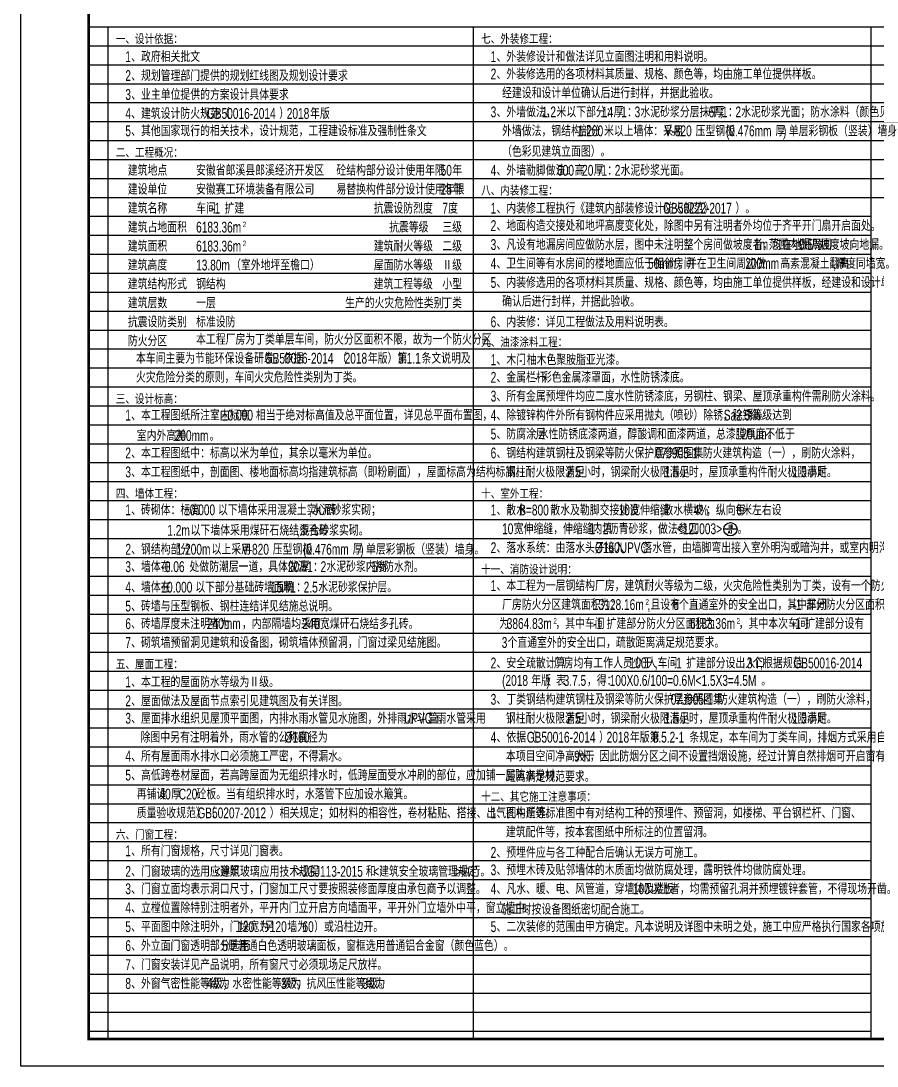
# Model space of a CAD drawing. Extents: x 1900113 to 2270874, y 17288394 to 17931430.
# Drawn here: x 2211474 to 2243115, y 17845608 to 17884221 of the extents above; entities that cross this region are included whole.
import ezdxf
from ezdxf.enums import TextEntityAlignment as Align

# ---------------------------------------------------------------- set-up
doc = ezdxf.new("R2010")
doc.units = 0
doc.header["$LTSCALE"] = 1000
doc.header["$MEASUREMENT"] = 0
for name, color, linetype in [('PUB_DIM', 161, 'Continuous'), ('PUB_TEXT', 7, 'Continuous'), ('PUB_TITLE', 4, 'Continuous'), ('TK', 4, 'Continuous'), ('表格', 8, 'Continuous')]:
    doc.layers.add(name, color=color, linetype=linetype)
doc.styles.add('-宋体', font='', dxfattribs={"width": 0.8})
doc.styles.add('_TCH_LABEL', font='COMPLEX', dxfattribs={"bigfont": 'GBCBIG'})
doc.styles.add('HT', font='simhei.ttf', dxfattribs={"width": 0.7})
doc.styles.add('ROMANS', font='romans', dxfattribs={"width": 0.65, "height": 231.275})
doc.styles.add('TSSD_REIN', font='tssdeng.shx', dxfattribs={"width": 0.7, "bigfont": 'tssdchn.shx'})
doc.styles.add('图签宋体', font='', dxfattribs={"height": 300})
doc.styles.add('图签黑体', font='simhei.ttf', dxfattribs={"height": 550})
doc.styles.add('设计说明', font='!TSSDENG', dxfattribs={"width": 0.7, "bigfont": '!HZTXT'})
doc.styles.add('黑体', font='simhei.ttf', dxfattribs={"width": 0.8})
doc.styles.get('-宋体').set_extended_font_data('SimSun')
doc.styles.get('图签宋体').set_extended_font_data('NSimSun')

# ---------------------------------------------------------------- blocks, each defined once
blk = doc.blocks.new('A$C053D6479')
at = {"layer": 'PUB_TITLE'}
h = blk.add_hatch(color=256, dxfattribs=at)
h.dxf.hatch_style = 1
edge = h.paths.add_edge_path()
edge.add_spline(control_points=[(1026, 827), (1105, 920), (1188, 1008), (1266, 1102)], knot_values=[13, 13, 13, 13, 14, 14, 14, 14], degree=3, periodic=0)
edge.add_spline(control_points=[(1266, 1102), (1258, 1111), (1249, 1119), (1239, 1116)], knot_values=[12, 12, 12, 12, 13, 13, 13, 13], degree=3, periodic=0)
edge.add_spline(control_points=[(1239, 1116), (1210, 1107), (1179, 1092), (1144, 1077)], knot_values=[11, 11, 11, 11, 12, 12, 12, 12], degree=3, periodic=0)
edge.add_spline(control_points=[(1144, 1077), (1109, 1063), (1069, 1053), (1047, 1038)], knot_values=[10, 10, 10, 10, 11, 11, 11, 11], degree=3, periodic=0)
edge.add_spline(control_points=[(1047, 1038), (1028, 1026), (1007, 992), (991, 972)], knot_values=[9, 9, 9, 9, 10, 10, 10, 10], degree=3, periodic=0)
edge.add_spline(control_points=[(991, 972), (942, 913), (899, 868), (849, 810)], knot_values=[8, 8, 8, 8, 9, 9, 9, 9], degree=3, periodic=0)
edge.add_spline(control_points=[(849, 810), (842, 801), (822, 776), (822, 775)], knot_values=[7, 7, 7, 7, 8, 8, 8, 8], degree=3, periodic=0)
edge.add_spline(control_points=[(822, 775), (823, 771), (848, 752), (859, 744)], knot_values=[6, 6, 6, 6, 7, 7, 7, 7], degree=3, periodic=0)
edge.add_spline(control_points=[(859, 744), (949, 670), (1035, 592), (1122, 521)], knot_values=[5, 5, 5, 5, 6, 6, 6, 6], degree=3, periodic=0)
edge.add_spline(control_points=[(1122, 521), (1153, 527), (1185, 530), (1217, 533)], knot_values=[4, 4, 4, 4, 5, 5, 5, 5], degree=3, periodic=0)
edge.add_spline(control_points=[(1217, 533), (1246, 535), (1293, 532), (1316, 542)], knot_values=[3, 3, 3, 3, 4, 4, 4, 4], degree=3, periodic=0)
edge.add_spline(control_points=[(1316, 542), (1327, 547), (1338, 565), (1349, 579)], knot_values=[2, 2, 2, 2, 3, 3, 3, 3], degree=3, periodic=0)
edge.add_spline(control_points=[(1349, 579), (1423, 670), (1507, 759), (1572, 848)], knot_values=[1, 1, 1, 1, 2, 2, 2, 2], degree=3, periodic=0)
edge.add_spline(control_points=[(1572, 848), (1564, 852), (1561, 861), (1551, 862)], knot_values=[0, 0, 0, 0, 1, 1, 1, 1], degree=3, periodic=0)
edge.add_spline(control_points=[(1551, 862), (1469, 769), (1393, 671), (1310, 579)], knot_values=[15, 15, 15, 15, 16, 16, 16, 16], degree=3, periodic=0)
edge.add_spline(control_points=[(1310, 579), (1216, 662), (1118, 742), (1026, 827)], knot_values=[14, 14, 14, 14, 15, 15, 15, 15], degree=3, periodic=0)
at = {"layer": 'TK'}
for points, knots in [([(1031, 1298), (1066, 1286), (1054, 1262), (1045, 1224), (1036, 1188), (1031, 1158), (1024, 1121), (1020, 1104), (1017, 1085), (1012, 1071), (1004, 1052), (976, 1026), (956, 1003), (906, 946), (866, 899), (814, 839), (806, 829), (789, 806), (787, 806), (777, 804), (728, 856), (719, 864), (651, 922), (580, 978), (514, 1036), (509, 1106), (488, 1176), (479, 1247), (570, 1343), (663, 1436), (758, 1526), (764, 1523), (768, 1518), (774, 1515), (693, 1422), (599, 1343), (520, 1249), (607, 1171), (698, 1096), (789, 1021), (874, 1109), (950, 1206), (1031, 1298)], [0, 0, 0, 0, 1, 1, 1, 2, 2, 2, 3, 3, 3, 4, 4, 4, 5, 5, 5, 6, 6, 6, 7, 7, 7, 8, 8, 8, 9, 9, 9, 10, 10, 10, 11, 11, 11, 12, 12, 12, 13, 13, 13, 14, 14, 14, 14]), ([(555, 949), (624, 891), (699, 833), (760, 773), (689, 691), (614, 604), (539, 517), (529, 505), (516, 487), (506, 482), (492, 475), (469, 472), (452, 467), (416, 456), (383, 448), (342, 438), (323, 433), (297, 422), (293, 440), (291, 452), (313, 470), (322, 480), (400, 566), (477, 652), (553, 736), (460, 815), (366, 894), (270, 970), (183, 883), (101, 791), (16, 703), (-18, 714), (9, 735), (28, 755), (103, 838), (192, 930), (266, 1005), (319, 1009), (387, 1005), (442, 1007), (456, 1008), (472, 1011), (485, 1007), (507, 1000), (534, 967), (555, 949)], [0, 0, 0, 0, 1, 1, 1, 2, 2, 2, 3, 3, 3, 4, 4, 4, 5, 5, 5, 6, 6, 6, 7, 7, 7, 8, 8, 8, 9, 9, 9, 10, 10, 10, 11, 11, 11, 12, 12, 12, 13, 13, 13, 14, 14, 14, 15, 15, 15, 15]), ([(1551, 862), (1561, 861), (1564, 852), (1572, 848), (1507, 759), (1423, 670), (1349, 579), (1338, 565), (1327, 547), (1316, 542), (1293, 532), (1246, 535), (1217, 533), (1185, 530), (1153, 527), (1122, 521), (1035, 592), (949, 670), (859, 744), (848, 752), (823, 771), (822, 775), (822, 776), (842, 801), (849, 810), (899, 868), (942, 913), (991, 972), (1007, 992), (1028, 1026), (1047, 1038), (1069, 1053), (1109, 1063), (1144, 1077), (1179, 1092), (1210, 1107), (1239, 1116), (1249, 1119), (1258, 1111), (1266, 1102), (1188, 1008), (1105, 920), (1026, 827), (1118, 742), (1216, 662), (1310, 579), (1393, 671), (1469, 769), (1551, 862)], [0, 0, 0, 0, 1, 1, 1, 2, 2, 2, 3, 3, 3, 4, 4, 4, 5, 5, 5, 6, 6, 6, 7, 7, 7, 8, 8, 8, 9, 9, 9, 10, 10, 10, 11, 11, 11, 12, 12, 12, 13, 13, 13, 14, 14, 14, 15, 15, 15, 16, 16, 16, 16]), ([(1097, 490), (1100, 425), (1106, 361), (1107, 294), (1018, 207), (925, 121), (830, 33), (818, 21), (800, 0), (787, 0), (768, -1), (725, 49), (712, 60), (662, 103), (616, 143), (568, 186), (545, 207), (518, 224), (499, 250), (501, 259), (511, 261), (516, 267), (609, 192), (696, 111), (785, 33), (883, 118), (977, 208), (1070, 298), (992, 373), (892, 456), (803, 534), (791, 544), (768, 561), (766, 569), (761, 588), (776, 634), (780, 655), (785, 690), (788, 721), (795, 746), (897, 661), (998, 576), (1097, 490)], [0, 0, 0, 0, 1, 1, 1, 2, 2, 2, 3, 3, 3, 4, 4, 4, 5, 5, 5, 6, 6, 6, 7, 7, 7, 8, 8, 8, 9, 9, 9, 10, 10, 10, 11, 11, 11, 12, 12, 12, 13, 13, 13, 14, 14, 14, 14])]:
    blk.add_open_spline(points, degree=3, knots=knots, dxfattribs=at)
blk = doc.blocks.new('GeYuanFrame_67271055', base_point=(18.76, 4.34))
at = {"layer": 'PUB_TITLE'}
for points in [[(554.76, 235.14), (554.76, 292.54)], [(578.76, 235.14), (578.76, 292.54)], [(554.76, 202.14), (554.76, 229.64)], [(578.76, 202.14), (578.76, 229.64)], [(554.76, 14.34), (554.76, 111.14)]]:
    blk.add_lwpolyline(points, dxfattribs=at)
at = {"layer": 'TK'}
for p, q in [((43.76, 414.34), (602.76, 414.34)), ((532.76, 316.74), (602.76, 316.74)), ((532.76, 284.34), (602.76, 284.34)), ((532.76, 276.14), (602.76, 276.14)), ((532.76, 267.94), (602.76, 267.94)), ((532.76, 259.74), (602.76, 259.74)), ((532.76, 251.54), (602.76, 251.54)), ((532.76, 243.34), (602.76, 243.34)), ((532.76, 235.14), (602.76, 235.14)), ((532.76, 235.14), (602.76, 235.14)), ((532.76, 102.34), (602.76, 102.34)), ((532.76, 93.54), (602.76, 93.54)), ((532.76, 84.74), (554.76, 84.74)), ((532.76, 84.74), (602.76, 84.74)), ((532.76, 67.18), (602.76, 67.18)), ((532.76, 67.14), (602.76, 67.14)), ((532.76, 60.58), (602.76, 60.58)), ((532.76, 53.98), (602.76, 53.98)), ((532.76, 47.38), (602.76, 47.38)), ((532.76, 40.78), (602.76, 40.78)), ((532.76, 34.18), (602.76, 34.18)), ((532.76, 27.58), (602.76, 27.58)), ((532.76, 20.98), (602.76, 20.98)), ((532.76, 14.34), (602.76, 14.34))]:
    blk.add_line(p, q, dxfattribs=at)
for points in [[(18.76, 424.34), (612.76, 424.34), (612.76, 4.34), (18.76, 4.34), (18.76, 424.34)], [(532.76, 292.54), (602.76, 292.54)], [(532.76, 235.14), (602.76, 235.14)], [(532.76, 229.64), (602.76, 229.64)], [(532.76, 224.14), (602.76, 224.14)], [(532.76, 218.64), (602.76, 218.64)], [(532.76, 213.14), (602.76, 213.14)], [(532.76, 207.64), (602.76, 207.64)], [(532.76, 202.14), (602.76, 202.14)], [(532.76, 196.64), (602.76, 196.64)], [(532.76, 151.14), (602.76, 151.14)]]:
    blk.add_lwpolyline(points, dxfattribs=at)
at = {"layer": 'TK', "const_width": 1}
blk.add_lwpolyline([(602.76, 414.34), (43.76, 414.34), (43.76, 14.34), (602.76, 14.34)], close=True, dxfattribs=at)
at = {"layer": 'TK'}
for points, const_width in [([(532.76, 414.34), (532.76, 14.34)], 0.4), ([(532.76, 356.95), (602.76, 356.95)], 0.35), ([(532.76, 292.54), (602.76, 292.54)], 0.35), ([(532.76, 292.54), (602.76, 292.54)], 0.35), ([(532.76, 235.14), (602.76, 235.14)], 0.35), ([(532.76, 202.14), (602.76, 202.14)], 0.35), ([(532.76, 156.64), (602.76, 156.64)], 0.35), ([(532.76, 111.14), (602.76, 111.14)], 0.35), ([(532.76, 67.18), (602.76, 67.18)], 0.35)]:
    blk.add_lwpolyline(points, dxfattribs=dict(at, const_width=const_width))
at = {"layer": 'PUB_TITLE', "xscale": 0.01000000000021828, "yscale": 0.01000000000021828, "zscale": 0.01}
blk.add_blockref('A$C053D6479', (559.86, 336.08), dxfattribs=at)
at = {"layer": 'TK', "style": '图签宋体'}
for s, height, p in [('总平面', 2.4, (534.9, 409.1)), ('类   别', 2.4, (537.65, 287.9)), ('姓   名', 2.4, (560.87, 287.9)), ('签   名', 2.4, (584.35, 287.9)), ('审   定', 2.4, (537.65, 279.7)), ('审   核', 2.4, (537.65, 271.5)), ('项目负责人', 2.4, (535.8, 263.3)), ('专业负责人', 2.4, (535.56, 255.1)), ('校   对', 2.4, (538.06, 246.9)), ('设   计', 2.4, (538.03, 238.7)), ('专业会签', 2.4, (536.79, 231.05)), ('建  筑', 1.44, (536.28, 226.92)), ('结  构', 1.44, (536.28, 221.42)), ('给排水', 1.44, (536.28, 215.92)), ('电  气', 1.44, (536.28, 210.42)), ('暖  通', 1.44, (536.28, 204.92)), ('单 位 出 图 专 用 章 盖 章', 2.4, (544.39, 198.16)), ('本图未盖章无效', 2.4, (556.1, 158.51)), ('个 人 执 业 专 用 章 盖 章', 2.4, (545.19, 152.58)), ('本图未盖章无效', 2.4, (556.1, 113.01)), ('建设单位', 2.4, (537.06, 106.14)), ('工程名称', 2.4, (537.14, 97.93)), ('子项名称', 2.4, (537.52, 88.95)), ('图    名', 2.4, (537.3, 75.3)), ('工程编号', 2.4, (537.44, 63.58)), ('子项编号', 2.4, (537.44, 57)), ('专    业', 2.4, (537.68, 50.69)), ('图    号', 2.4, (537.69, 43.58)), ('设计阶段', 2.4, (537.12, 37.12)), ('比    例', 2.4, (537.26, 30.44)), ('修改版次', 2.4, (536.91, 24.22)), ('完成时间', 2.4, (536.79, 17.83))]:
    blk.add_text(s, height=height, dxfattribs=at).set_placement(p)
at = {"layer": 'TK'}
for s, height, style, width, p in [('SITE PLAN', 1.697, 'ROMANS', 0.76, (535.02, 406.31)), ('建筑行业（建筑工程）甲级           证书编号:A133002877', 2.2, '-宋体', 0.8, (533.67, 311.64)), ('风景园林工程设计专项甲级           证书编号:A133002877', 2.2, '-宋体', 0.8, (533.67, 307.62)), ('城乡规划编制资质乙级        证书编号:[浙]城规编(142069)', 2.2, '-宋体', 0.8, (533.67, 303.63)), ('市政行业（给水工程、排水工程）乙级 证书编号:A233029948', 2.2, '-宋体', 0.8, (533.67, 299.55)), ('市政行业（道路工程、桥梁工程）乙级 证书编号:A233029948', 2.2, '-宋体', 0.8, (533.67, 295.5)), ('CATEGORY', 1.8, 'TSSD_REIN', 0.7, (539.99, 284.98)), ('NAME', 1.8, 'TSSD_REIN', 0.7, (565.18, 284.98)), ('SIGNATURE', 1.8, 'TSSD_REIN', 0.7, (587.34, 284.98)), ('AUTHORIZED FOR ISSUE BY', 1.8, 'TSSD_REIN', 0.7, (533.79, 276.98)), ('REVIEWED BY', 1.8, 'TSSD_REIN', 0.7, (539.03, 268.72)), ('PROJECT DIRECTOR', 1.8, 'TSSD_REIN', 0.7, (537.22, 260.55)), ('DISCIPLINE RESPONSIBLE BY', 1.8, 'TSSD_REIN', 0.7, (533.25, 252.28)), ('CHECKED BY', 1.8, 'TSSD_REIN', 0.7, (539.42, 244.25)), ('DESIGNED BY', 1.8, 'TSSD_REIN', 0.7, (539.43, 236.08)), ('CONFIRMED BY', 1.8, 'TSSD_REIN', 0.7, (554.61, 231.23)), ('ARCHITECTURE', 1.08, 'TSSD_REIN', 0.7, (536.32, 225.15)), ('STRUCTURE', 1.08, 'TSSD_REIN', 0.7, (536.32, 219.65)), ('ARCHITECTURE', 1.08, 'TSSD_REIN', 0.7, (536.32, 214.15)), ('ARCHITECTURE', 1.08, 'TSSD_REIN', 0.7, (536.32, 208.65)), ('ARCHITECTURE', 1.08, 'TSSD_REIN', 0.7, (536.32, 203.15)), ('OWNER', 1.8, 'TSSD_REIN', 0.7, (541.65, 103.29)), ('PROJECT', 1.8, 'TSSD_REIN', 0.7, (540.19, 94.83)), ('SUB-PROJECT', 1.8, 'TSSD_REIN', 0.7, (539.53, 86.11)), ('DRAWING TITLE', 1.8, 'TSSD_REIN', 0.7, (538.64, 72.34)), ('PRO N0.', 1.8, 'TSSD_REIN', 0.7, (541.68, 60.96)), ('SUBITEM NO.', 1.8, 'TSSD_REIN', 0.7, (539.82, 54.39)), ('PROFESSIONAL', 1.8, 'TSSD_REIN', 0.8, (538.55, 47.95)), ('DRAWING NO.', 1.8, 'TSSD_REIN', 0.7, (539.86, 41.26)), ('STAGE', 1.8, 'TSSD_REIN', 0.7, (541.76, 34.84)), ('SCALE', 1.8, 'TSSD_REIN', 0.7, (542.05, 28.23)), ('EDITION NO.', 1.8, 'TSSD_REIN', 0.8, (539.2, 21.45)), ('DATE', 1.8, 'TSSD_REIN', 0.7, (542, 15.26))]:
    blk.add_text(s, height=height, dxfattribs=dict(at, style=style, width=width)).set_placement(p)
for s, height, style, width, p in [('浙江华越设计股份有限公司', 3.96, 'HT', 0.9, (567.74, 328.97)), ('ZHEJIANG HOY DESIGN CO.,LTD', 2.8, '图签黑体', 1.11, (567.73, 323.1))]:
    blk.add_text(s, height=height, dxfattribs=dict(at, style=style, width=width)).set_placement(p, align=Align.MIDDLE)
at = {"layer": 'TK', "char_height": 2.4, "attachment_point": 5, "style": '图签宋体'}
for s, insert, width in [('张矗', (566.76, 280.21), 24), ('钟高华', (566.76, 272.04), 24), ('钟高华', (566.76, 263.84), 24), ('钟高华', (566.76, 255.57), 24), ('于国庆', (566.76, 247.44), 24), ('汪超', (566.76, 239.24), 24), ('安徽赛工环境装备有限公司', (578.76, 106.74), 48), ('安徽赛工环境装备有限公司新建厂区', (578.76, 97.94), 48), ('车间-1扩建', (578.76, 89.14), 48), ('建筑设计总说明', (578.76, 75.94), 48), ('2020-HYAJLF-0505', (578.76, 63.88), 48), ('2020-HYAJLF-0505S-a-002', (578.76, 57.28), 48), ('建筑', (578.76, 50.68), 48), ('建施-01', (578.76, 44.08), 48), ('施工图设计', (578.76, 37.48), 48), ('1:100', (578.76, 30.88), 48), ('1.0', (578.76, 24.28), 48), ('2020.07.25', (578.76, 17.69), 48)]:
    blk.add_mtext(s, dxfattribs=dict(at, insert=insert, width=width))

msp = doc.modelspace()

# ---------------------------------------------------------------- linework, layer by layer
at = {"layer": 'PUB_DIM'}
for p in [(2237937.6, 17865439.9), (2237447.6, 17865439.9), (2237447.6, 17865439.9)]:
    msp.add_line(p, (2237447.6, 17865439.9), dxfattribs=at)
for centre, radius in [((2237692.6, 17865439.9), 245), ((2237447.6, 17865439.9), 0)]:
    msp.add_circle(centre, radius, dxfattribs=at)
at = {"layer": '表格', "color": 251}
for p, q in [((2213983, 17884001.4), (2262883, 17884001.4)), ((2214683, 17884001.4), (2214683, 17846601.4)), ((2228183, 17884001.4), (2228183, 17846601.4)), ((2242883, 17884001.4), (2242883, 17846601.4)), ((2213983, 17883301.4), (2262883, 17883301.4)), ((2213983, 17882601.4), (2262883, 17882601.4)), ((2213983, 17881901.4), (2262883, 17881901.4)), ((2213983, 17881201.4), (2262883, 17881201.4)), ((2213983, 17880501.4), (2262883, 17880501.4)), ((2213983, 17879801.4), (2262883, 17879801.4)), ((2213983, 17879101.4), (2262883, 17879101.4)), ((2213983, 17878401.4), (2262883, 17878401.4)), ((2213983, 17877701.4), (2262883, 17877701.4)), ((2213983, 17877001.4), (2242883, 17877001.4)), ((2213983, 17876301.4), (2242883, 17876301.4)), ((2213983, 17875601.4), (2242883, 17875601.4)), ((2213983, 17874901.4), (2242883, 17874901.4)), ((2213983, 17874201.4), (2242883, 17874201.4)), ((2213983, 17873501.4), (2242883, 17873501.4)), ((2213983, 17872801.4), (2242883, 17872801.4)), ((2213983, 17872101.4), (2242883, 17872101.4)), ((2213983, 17871401.4), (2242883, 17871401.4)), ((2213983, 17870701.4), (2242883, 17870701.4)), ((2213983, 17870001.4), (2242883, 17870001.4)), ((2213983, 17869301.4), (2242883, 17869301.4)), ((2213983, 17868601.4), (2242883, 17868601.4)), ((2213983, 17867901.4), (2242883, 17867901.4)), ((2213983, 17867201.4), (2242883, 17867201.4)), ((2213983, 17866501.4), (2242883, 17866501.4)), ((2213983, 17865801.4), (2242883, 17865801.4)), ((2213983, 17865101.4), (2242883, 17865101.4)), ((2213983, 17864401.4), (2242883, 17864401.4)), ((2213983, 17863701.4), (2242883, 17863701.4)), ((2213983, 17863001.4), (2242883, 17863001.4)), ((2213983, 17862301.4), (2242883, 17862301.4)), ((2213983, 17861601.4), (2242883, 17861601.4)), ((2213983, 17860901.4), (2242883, 17860901.4)), ((2213983, 17860201.4), (2242883, 17860201.4)), ((2213983, 17859501.4), (2242883, 17859501.4)), ((2213983, 17858801.4), (2242883, 17858801.4)), ((2213983, 17858101.4), (2242883, 17858101.4)), ((2213983, 17857401.4), (2242883, 17857401.4)), ((2213983, 17856701.4), (2242883, 17856701.4)), ((2213983, 17856001.4), (2242883, 17856001.4)), ((2213983, 17855301.4), (2242883, 17855301.4)), ((2213983, 17854601.4), (2242883, 17854601.4)), ((2213983, 17853901.4), (2242883, 17853901.4)), ((2213983, 17853201.4), (2242883, 17853201.4)), ((2213983, 17852501.4), (2242883, 17852501.4)), ((2213983, 17851801.4), (2242883, 17851801.4)), ((2213983, 17851101.4), (2242883, 17851101.4)), ((2213983, 17850401.4), (2242883, 17850401.4)), ((2213983, 17849701.4), (2242883, 17849701.4)), ((2213983, 17849001.4), (2242883, 17849001.4)), ((2213983, 17848301.4), (2242883, 17848301.4)), ((2213983, 17847601.4), (2242883, 17847601.4)), ((2213983, 17846901.4), (2242883, 17846901.4))]:
    msp.add_line(p, q, dxfattribs=at)

# ---------------------------------------------------------------- block references
at = {"xscale": 100, "yscale": 100, "zscale": 100}
msp.add_blockref('GeYuanFrame_67271055', (2211473.5, 17845608), dxfattribs=at)

# ---------------------------------------------------------------- texts
at = {"layer": 'PUB_TEXT', "color": 4}
for s, height, style, width, p in [('一、设计依据：', 315.44, '黑体', 0.8, (2214983, 17883401.4)), ('七、外装修工程：', 315.44, '黑体', 0.8, (2228483, 17883404.9)), ('二、工程概况：', 315.44, '黑体', 0.8, (2214983, 17879204.9)), ('安徽省郎溪县郎溪经济开发区', 400, '设计说明', 0.7, (2217948.1, 17878501.4)), ('50', 400, '设计说明', 0.7, (2226984.9, 17878501.4)), ('年', 400, '设计说明', 0.7, (2227415.6, 17878501.4)), ('安徽赛工环境装备有限公司', 400, '设计说明', 0.7, (2217948.1, 17877801.4)), ('25', 400, '设计说明', 0.7, (2226984.9, 17877801.4)), ('年', 400, '设计说明', 0.7, (2227415.6, 17877801.4)), ('八、内装修工程：', 315.44, '黑体', 0.8, (2228483, 17877804.9)), ('车间', 400, '设计说明', 0.7, (2217948.1, 17877101.4)), ('-1', 400, '设计说明', 0.7, (2218508.1, 17877101.4)), ('扩建', 400, '设计说明', 0.7, (2219003.5, 17877101.4)), ('7', 400, '设计说明', 0.7, (2227047.7, 17877101.4)), ('度', 400, '设计说明', 0.7, (2227263.1, 17877101.4)), ('6183.36m', 400, '设计说明', 0.7, (2217948.1, 17876401.4)), ('2', 200, '设计说明', 0.7, (2219671.2, 17876601.4)), ('三级', 400, '设计说明', 0.7, (2227047.7, 17876401.4)), ('二级', 400, '设计说明', 0.7, (2227047.7, 17875701.4)), ('6183.36m', 400, '设计说明', 0.7, (2217948.1, 17875701.4)), ('2', 200, '设计说明', 0.7, (2219671.2, 17875901.4)), ('13.80m', 400, '设计说明', 0.7, (2217948.1, 17875001.4)), ('（室外地坪至檐口）', 400, '设计说明', 0.7, (2219240.5, 17875001.4)), ('Ⅱ级', 400, '设计说明', 0.7, (2227047.7, 17875001.4)), ('钢结构', 400, '设计说明', 0.7, (2217948.1, 17874301.4)), ('小型', 400, '设计说明', 0.7, (2227047.7, 17874301.4)), ('一层', 400, '设计说明', 0.7, (2217948.1, 17873601.4)), ('丁类', 400, '设计说明', 0.7, (2227047.7, 17873601.4)), ('标准设防', 400, '设计说明', 0.7, (2217948.1, 17872901.4)), ('本工程厂房为丁类单层车间，防火分区面积不限，故为一个防火分区', 400, '设计说明', 0.7, (2217948.1, 17872258)), ('九、油漆涂料工程：', 315.44, '黑体', 0.8, (2228483, 17872203.1)), ('本车间主要为节能环保设备研发，依据', 400, '设计说明', 0.7, (2215725.1, 17871558)), ('GB50016-2014', 400, '设计说明', 0.7, (2220485.1, 17871558)), ('（', 400, '设计说明', 0.7, (2223155.8, 17871558)), ('2018', 400, '设计说明', 0.7, (2223435.8, 17871558)), ('年版）第', 400, '设计说明', 0.7, (2224297.4, 17871558)), ('3.1.1', 400, '设计说明', 0.7, (2225417.4, 17871558)), ('条文说明及', 400, '设计说明', 0.7, (2226278.9, 17871558)), ('火灾危险分类的原则，车间火灾危险性类别为丁类。', 400, '设计说明', 0.7, (2215725.1, 17870858)), ('三、设计标高：', 315.44, '黑体', 0.8, (2214983, 17870101.4)), ('四、墙体工程：', 315.44, '黑体', 0.8, (2214983, 17866603.1)), ('十、室外工程：', 315.44, '黑体', 0.8, (2228483, 17866603.1)), ('十一、消防设计说明：', 315.44, '黑体', 0.8, (2228483, 17863804.9)), ('1', 400, '设计说明', 0.7, (2228833, 17863158)), ('、本工程为一层钢结构厂房，建筑耐火等级为二级，火灾危险性类别为丁类，设有一个防火分区', 400, '设计说明', 0.7, (2229048.3, 17863158)), ('五、屋面工程：', 315.44, '黑体', 0.8, (2214983, 17860303.1)), ('十二、其它施工注意事项：', 315.443, '黑体', 0.8, (2228483, 17855406.7)), ('六、门窗工程：', 315.44, '黑体', 0.8, (2214983, 17854004.9))]:
    msp.add_text(s, height=height, dxfattribs=dict(at, style=style, width=width)).set_placement(p)
at = {"layer": 'PUB_TEXT', "style": '设计说明', "width": 0.7}
for s, height, p in [('1', 400, (2215333, 17882701.4)), ('、政府相关批文', 400, (2215548.3, 17882701.4)), ('1', 400, (2228833, 17882701.4)), ('、外装修设计和做法详见立面图注明和用料说明。', 400, (2229048.3, 17882701.4)), ('2', 400, (2215333, 17882001.4)), ('、规划管理部门提供的规划红线图及规划设计要求', 400, (2215548.3, 17882001.4)), ('2', 400, (2228833, 17882058)), ('、外装修选用的各项材料其质量、规格、颜色等，均由施工单位提供样板。', 400, (2229048.3, 17882058)), ('3', 400, (2215333, 17881301.4)), ('、业主单位提供的方案设计具体要求', 400, (2215548.3, 17881301.4)), ('经建设和设计单位确认后进行封样，并据此验收。', 400, (2229256.3, 17881361.2)), ('4', 400, (2215333, 17880601.4)), ('、建筑设计防火规范（', 400, (2215548.3, 17880601.4)), ('GB50016-2014', 400, (2218348.3, 17880601.4)), ('）', 400, (2221019.1, 17880601.4)), ('2018', 400, (2221299.1, 17880601.4)), ('年版', 400, (2222160.7, 17880601.4)), ('3', 400, (2228833, 17880658)), ('、外墙做法，', 400, (2229048.3, 17880658)), ('1.2', 400, (2230728.3, 17880658)), ('米以下部分：', 400, (2231266.8, 17880658)), ('14', 400, (2232946.8, 17880658)), ('厚', 400, (2233377.6, 17880658)), ('1', 400, (2233657.6, 17880658)), ('：', 400, (2233873, 17880658)), ('3', 400, (2234153, 17880658)), ('水泥砂浆分层抹平；', 400, (2234368.3, 17880658)), ('6', 400, (2236888.3, 17880658)), ('厚', 400, (2237103.7, 17880658)), ('1', 400, (2237383.7, 17880658)), ('：', 400, (2237599.1, 17880658)), ('2', 400, (2237879.1, 17880658)), ('水泥砂浆光面；防水涂料（颜色见立面）。', 400, (2238094.5, 17880658)), ('、其他国家现行的相关技术，设计规范，工程建设标准及强制性条文', 400, (2215548.3, 17879961.2)), ('外墙做法，钢结构部分', 400, (2229256.3, 17879958)), ('1.200', 400, (2232056.3, 17879958)), ('米以上墙体：采用', 400, (2233025.5, 17879958)), ('V-820', 400, (2235265.5, 17879958)), ('压型钢板', 400, (2236407, 17879958)), ('(0.476mm', 400, (2237527, 17879958)), ('厚', 400, (2239357.8, 17879958)), (')', 400, (2239637.8, 17879958)), ('单层彩钢板（竖装）墙身', 400, (2239853.2, 17879958)), ('5', 400, (2215333, 17879961.2)), ('（色彩见建筑立面图）。', 400, (2229256.3, 17879201.4)), ('建筑地点', 400, (2215425.1, 17878501.4)), ('砼结构部分设计使用年限', 400, (2223133.9, 17878501.4)), ('4', 400, (2228833, 17878501.4)), ('、外墙勒脚做法：', 400, (2229048.3, 17878501.4)), ('600', 400, (2231288.3, 17878501.4)), ('高', 400, (2231934.5, 17878501.4)), ('20', 400, (2232214.5, 17878501.4)), ('厚', 400, (2232645.3, 17878501.4)), ('1', 400, (2232925.3, 17878501.4)), ('：', 400, (2233140.7, 17878501.4)), ('2', 400, (2233420.7, 17878501.4)), ('水泥砂浆光面。', 400, (2233636, 17878501.4)), ('建设单位', 400, (2215425.1, 17877801.4)), ('易替换构件部分设计使用年限', 400, (2223133.9, 17877801.4)), ('建筑名称', 400, (2215425.1, 17877101.4)), ('抗震设防烈度', 400, (2224511.6, 17877101.4)), ('1', 400, (2228833, 17877101.4)), ('、内装修工程执行《建筑内部装修设计防火规范》', 400, (2229048.3, 17877101.4)), ('GB50222-2017', 400, (2235208.3, 17877101.4)), ('）。', 400, (2237879.1, 17877101.4)), ('、地面构造交接处和地坪高度变化处，除图中另有注明者外均位于齐平开门扇开启面处。', 400, (2229048.3, 17876458)), ('建筑占地面积', 400, (2215425.1, 17876401.4)), ('抗震等级', 400, (2225080.5, 17876401.4)), ('2', 400, (2228833, 17876458)), ('建筑面积', 400, (2215425.1, 17875701.4)), ('建筑耐火等级', 400, (2224517.5, 17875701.4)), ('3', 400, (2228833, 17875758)), ('、凡设有地漏房间应做防水层，图中未注明整个房间做坡度者，均在地漏周围', 400, (2229048.3, 17875758)), ('1m', 400, (2238568.3, 17875758)), ('范围内做', 400, (2239106.8, 17875758)), ('0.5%', 400, (2240226.8, 17875758)), ('坡度坡向地漏。', 400, (2241002.2, 17875758)), ('建筑高度', 400, (2215425.1, 17875001.4)), ('屋面防水等级', 400, (2224517.1, 17875001.4)), ('4', 400, (2228833, 17875061.2)), ('、卫生间等有水房间的楼地面应低于相邻房间', 400, (2229048.3, 17875061.2)), ('50mm', 400, (2234648.3, 17875061.2)), ('；并在卫生间周边做', 400, (2235725.3, 17875061.2)), ('200mm', 400, (2238245.3, 17875061.2)), ('高素混凝土翻高', 400, (2239537.6, 17875061.2)), ('厚度同墙宽。', 400, (2241605.3, 17875061.2)), (',', 400, (2241497.6, 17875061.2)), ('建筑结构形式', 400, (2215425.1, 17874301.4)), ('建筑工程等级', 400, (2224510, 17874301.4)), ('5', 400, (2228833, 17874358)), ('、内装修选用的各项材料其质量、规格、颜色等，均由施工单位提供样板，经建设和设计单位', 400, (2229048.3, 17874358)), ('建筑层数', 400, (2215425.1, 17873601.4)), ('生产的火灾危险性类别', 400, (2223450.5, 17873601.4)), ('确认后进行封样，并据此验收。', 400, (2229256.3, 17873661.2)), ('抗震设防类别', 400, (2215425.1, 17872901.4)), ('6', 400, (2228833, 17872901.4)), ('、内装修：详见工程做法及用料说明表。', 400, (2229048.3, 17872901.4)), ('防火分区', 400, (2215425.1, 17872201.4)), ('1', 400, (2228833, 17871501.4)), ('、木门', 400, (2229048.3, 17871501.4)), ('柚木色聚胺脂亚光漆。', 400, (2230168.3, 17871501.4)), ('-', 400, (2229888.3, 17871501.4)), ('2', 400, (2228833, 17870854.9)), ('、金属栏杆', 400, (2229048.3, 17870854.9)), ('彩色金属漆罩面，水性防锈漆底。', 400, (2230728.3, 17870854.9)), ('-', 400, (2230448.3, 17870854.9)), ('3', 400, (2228833, 17870158)), ('、所有金属预埋件均应二度水性防锈漆底，另钢柱、钢梁、屋顶承重构件需刷防火涂料。', 400, (2229048.3, 17870158)), ('1', 400, (2215333, 17869458)), ('、本工程图纸所注室内标高', 400, (2215548.3, 17869458)), ('%%p0.000', 400, (2218908.3, 17869458)), ('相当于绝对标高值及总平面位置，详见总平面布置图，', 400, (2220157.6, 17869458)), ('4', 400, (2228833, 17869458)), ('、除镀锌构件外所有钢构件应采用抛丸（喷砂）除锈，除锈等级达到', 400, (2229048.3, 17869458)), ('Sa2.5', 400, (2237448.3, 17869458)), ('级。', 400, (2238406.8, 17869458)), ('、防腐涂层', 400, (2229048.3, 17868758)), ('水性防锈底漆两道，醇酸调和面漆两道，总漆膜厚度不低于', 400, (2230609.9, 17868758)), ('室内外高差', 400, (2215756.3, 17868701.4)), ('200mm', 400, (2217156.3, 17868701.4)), ('。', 400, (2218448.6, 17868701.4)), ('5', 400, (2228833, 17868758)), (':', 400, (2230448.3, 17868758)), ('120um', 400, (2237889.9, 17868758)), ('。', 400, (2239063.7, 17868758)), ('2', 400, (2215333, 17868058)), ('、本工程图纸中：标高以米为单位，其余以毫米为单位。', 400, (2215548.3, 17868058)), ('6', 400, (2228833, 17868058)), ('、钢结构建筑钢柱及钢梁等防火保护层参照图集', 400, (2229048.3, 17868058)), ('07J905-1', 400, (2234928.3, 17868058)), ('防火建筑构造（一），刷防火涂料，', 400, (2236673, 17868058)), ('3', 400, (2215333, 17867358)), ('、本工程图纸中，剖面图、楼地面标高均指建筑标高（即粉刷面），屋面标高为结构标高。', 400, (2215548.3, 17867358)), ('钢柱耐火极限满足', 400, (2229397.4, 17867358)), ('2.5', 400, (2231637.4, 17867358)), ('小时，钢梁耐火极限满足', 400, (2232175.8, 17867358)), ('1.5', 400, (2235255.8, 17867358)), ('小时，屋顶承重构件耐火极限满足', 400, (2235794.3, 17867358)), ('1.0', 400, (2239994.3, 17867358)), ('小时。', 400, (2240532.8, 17867358)), ('1', 400, (2215333, 17865958)), ('、砖砌体：标高', 400, (2215548.3, 17865958)), ('%%p0.000', 400, (2217508.3, 17865958)), ('以下墙体采用混凝土实心砖', 400, (2218757.6, 17865958)), ('水泥砂浆实砌；', 400, (2222225.3, 17865958)), ('1', 400, (2228833, 17865951.7)), ('、散水', 400, (2229048.3, 17865951.7)), ('B=800', 400, (2229888.3, 17865951.7)), ('散水及勒脚交接处设', 400, (2231040.7, 17865951.7)), ('10', 400, (2233560.7, 17865951.7)), ('宽伸缩缝', 400, (2233991.4, 17865951.7)), ('散水横坡', 400, (2235219.1, 17865951.7)), ('4%', 400, (2236339.1, 17865951.7)), ('；纵向每', 400, (2236791.4, 17865951.7)), ('6', 400, (2237911.4, 17865951.7)), ('米左右设', 400, (2238126.8, 17865951.7)), (',', 400, (2222117.6, 17865958)), ('宽伸缩缝，伸缩缝内填', 400, (2229687, 17865258)), ('沥青砂浆，做法参见', 400, (2233197.8, 17865258)), (',', 400, (2235111.4, 17865951.7)), ('1.2m', 400, (2216885.1, 17865201.4)), ('以下墙体采用煤矸石烧结多孔砖', 400, (2217746.6, 17865201.4)), ('混合砂浆实砌。', 400, (2221774.3, 17865201.4)), ('10', 400, (2229256.3, 17865258)), ('1', 400, (2232487, 17865258)), ('：', 400, (2232702.4, 17865258)), ('2', 400, (2232982.4, 17865258)), ('<12J003>', 400, (2235717.8, 17865258)), ('。', 400, (2237962.2, 17865258)), ('、钢结构部分', 400, (2215548.3, 17864501.4)), ('以上采用', 400, (2218520.7, 17864501.4)), ('压型钢板', 400, (2220782.2, 17864501.4)), (',', 400, (2221666.6, 17865201.4)), ('(0.476mm', 400, (2221902.2, 17864501.4)), ('厚', 400, (2223733, 17864501.4)), (')', 400, (2224013, 17864501.4)), ('单层彩钢板（竖装）墙身。', 400, (2224228.3, 17864501.4)), ('2', 400, (2228833, 17864558)), ('、落水系统：由落水头子接入', 400, (2229048.3, 17864558)), ('%%c160UPVC', 400, (2232688.3, 17864558)), ('落水管，由墙脚弯出接入室外明沟或暗沟井，或室内明沟或暗沟。', 400, (2234443.7, 17864558)), ('2', 400, (2215333, 17864501.4)), ('1.200m', 400, (2217228.3, 17864501.4)), ('V-820', 400, (2219640.7, 17864501.4)), ('3', 400, (2215333, 17863858)), ('、墙体在', 400, (2215548.3, 17863858)), ('-0.06', 400, (2216668.3, 17863858)), ('处做防潮层一道，具体做法：', 400, (2217702.2, 17863858)), ('20', 400, (2221342.2, 17863858)), ('厚', 400, (2221773, 17863858)), ('1', 400, (2222053, 17863858)), ('：', 400, (2222268.3, 17863858)), ('2', 400, (2222548.3, 17863858)), ('水泥砂浆内掺', 400, (2222763.7, 17863858)), ('5%', 400, (2224443.7, 17863858)), ('防水剂。', 400, (2224896, 17863858)), ('4', 400, (2215333, 17863101.4)), ('、墙体在', 400, (2215548.3, 17863101.4)), ('%%p0.000', 400, (2216668.3, 17863101.4)), ('以下部分基础砖墙面粉', 400, (2217917.6, 17863101.4)), ('15', 400, (2220717.6, 17863101.4)), ('厚', 400, (2221148.3, 17863101.4)), ('1', 400, (2221428.3, 17863101.4)), ('：', 400, (2221643.7, 17863101.4)), ('2.5', 400, (2221923.7, 17863101.4)), ('水泥砂浆保护层。', 400, (2222462.2, 17863101.4)), ('5', 400, (2215333, 17862401.4)), ('、砖墙与压型钢板、钢柱连结详见结施总说明。', 400, (2215548.3, 17862401.4)), ('厂房防火分区建筑面积为：', 400, (2229256.3, 17862458)), ('13128.16m', 400, (2232616.3, 17862458)), ('2', 200, (2234554.7, 17862658)), ('且设有', 400, (2234737.8, 17862458)), ('6', 400, (2235577.8, 17862458)), ('个直通室外的安全出口，其中车间', 400, (2235793.2, 17862458)), ('-1', 400, (2239993.2, 17862458)), ('部分防火分区面积', 400, (2240488.6, 17862458)), (',', 400, (2234630.1, 17862458)), ('6', 400, (2215333, 17861751.7)), ('、砖墙厚度未注明者为', 400, (2215548.3, 17861751.7)), ('240mm', 400, (2218348.3, 17861751.7)), ('，内部隔墙均采用', 400, (2219640.7, 17861751.7)), ('240', 400, (2221880.7, 17861751.7)), ('宽煤矸石烧结多孔砖。', 400, (2222526.8, 17861751.7)), ('为', 400, (2229147.7, 17861758)), ('3864.83m', 400, (2229427.7, 17861758)), ('2', 200, (2231150.8, 17861958)), ('，其中车间', 400, (2231226.2, 17861758)), ('-1', 400, (2232626.2, 17861758)), ('扩建部分防火分区面积为', 400, (2233121.5, 17861758)), ('6183.36m', 400, (2236201.5, 17861758)), ('2', 200, (2237924.6, 17861958)), ('，其中本次车间', 400, (2238000, 17861758)), ('-1', 400, (2239960, 17861758)), ('扩建部分设有', 400, (2240455.4, 17861758)), ('7', 400, (2215333, 17861058)), ('、砌筑墙预留洞见建筑和设备图，砌筑墙体预留洞，门窗过梁见结施图。', 400, (2215548.3, 17861058)), ('3', 400, (2229242.5, 17861058)), ('个直通室外的安全出口，疏散距离满足规范要求。', 400, (2229457.9, 17861058)), ('1', 400, (2215333, 17859601.4)), ('、本工程的屋面防水等级为Ⅱ级。', 400, (2215548.3, 17859601.4)), ('2', 400, (2215333, 17858901.4)), ('、屋面做法及屋面节点索引见建筑图及有关详图。', 400, (2215548.3, 17858901.4)), ('3', 400, (2228833, 17858958)), ('、丁类钢结构建筑钢柱及钢梁等防火保护层参照图集', 400, (2229048.3, 17858958)), ('07J905-1', 400, (2235488.3, 17858958)), ('防火建筑构造（一），刷防火涂料，', 400, (2237233, 17858958)), ('3', 400, (2215333, 17858258)), ('、屋面排水组织见屋顶平面图，内排水雨水管见水施图，外排雨水斗，雨水管采用', 400, (2215548.3, 17858258)), ('UPVC', 400, (2225628.3, 17858258)), ('管，', 400, (2226533, 17858258)), ('钢柱耐火极限满足', 400, (2229397.4, 17858258)), ('2.5', 400, (2231637.4, 17858258)), ('小时，钢梁耐火极限满足', 400, (2232175.8, 17858258)), ('1.5', 400, (2235255.8, 17858258)), ('小时，屋顶承重构件耐火极限满足', 400, (2235794.3, 17858258)), ('1.0', 400, (2239994.3, 17858258)), ('小时。', 400, (2240532.8, 17858258)), ('除图中另有注明着外，雨水管的公称直径为', 400, (2215897.4, 17857558)), ('%%c160', 400, (2221217.4, 17857558)), ('、依据（', 400, (2229048.3, 17857558)), ('）', 400, (2232839.1, 17857558)), ('年版第', 400, (2233980.7, 17857558)), ('条规定，本车间为丁类车间，排烟方式采用自然排烟，', 400, (2236177.6, 17857558)), ('。', 400, (2222068.1, 17857558)), ('4', 400, (2228833, 17857558)), ('GB50016-2014', 400, (2230168.3, 17857558)), ('2018', 400, (2233119.1, 17857558)), ('8.5.2-1', 400, (2234820.7, 17857558)), ('4', 400, (2215333, 17856858)), ('、所有屋面雨水排水口必须施工严密，不得漏水。', 400, (2215548.3, 17856858)), ('本项目空间净高大于', 400, (2229397.4, 17856858)), ('9', 400, (2231917.4, 17856858)), ('米，因此防烟分区之间不设置挡烟设施，经过计算自然排烟可开启窗有效面积及', 400, (2232132.8, 17856858)), ('5', 400, (2215333, 17856158)), ('、高低跨卷材屋面，若高跨屋面为无组织排水时，低跨屋面受水冲刷的部位，应加铺一层防水卷材，', 400, (2215548.3, 17856158)), ('距离满足规范要求。', 400, (2229399.4, 17856101.4)), ('再铺设', 400, (2215756.3, 17855458)), ('40', 400, (2216596.3, 17855458)), ('厚', 400, (2217027, 17855458)), ('C20', 400, (2217307, 17855458)), ('砼板。当有组织排水时，水落管下应加设水簸箕。', 400, (2217964, 17855458)), ('质量验收规范》（', 400, (2215756.3, 17854761.2)), ('GB50207-2012', 400, (2217996.3, 17854761.2)), ('）相关规定；如材料的相容性，卷材粘贴、搭接、出气孔构造等。', 400, (2220667, 17854761.2)), ('1', 400, (2228833, 17854761.2)), ('、图中所选标准图中有对结构工种的预埋件、预留洞，如楼梯、平台钢栏杆、门窗、', 400, (2229048.3, 17854761.2)), ('建筑配件等，按本套图纸中所标注的位置留洞。', 400, (2229397.4, 17854058)), ('1', 400, (2215333, 17853358)), ('、所有门窗规格，尺寸详见门窗表。', 400, (2215548.3, 17853358)), ('、预埋件应与各工种配合后确认无误方可施工。', 400, (2229048.3, 17853301.4)), ('2', 400, (2228833, 17853301.4)), ('2', 400, (2215333, 17852601.4)), ('、门窗玻璃的选用应遵照', 400, (2215548.3, 17852601.4)), ('建筑玻璃应用技术规程', 400, (2218843.7, 17852601.4)), ('>JGJ113-2015', 400, (2221643.7, 17852601.4)), ('和', 400, (2224217.6, 17852601.4)), ('建筑安全玻璃管理规定', 400, (2224713, 17852601.4)), ('执行。', 400, (2227728.3, 17852601.4)), ('3', 400, (2228833, 17852658)), ('、预埋木砖及贴邻墙体的木质面均做防腐处理，露明铁件均做防腐处理。', 400, (2229048.3, 17852658)), ('<', 400, (2218628.3, 17852601.4)), ('<', 400, (2224497.6, 17852601.4)), ('>', 400, (2227513, 17852601.4)), ('3', 400, (2215333, 17851958)), ('、门窗立面均表示洞口尺寸，门窗加工尺寸要按照装修面厚度由承包商予以调整。', 400, (2215548.3, 17851958)), ('4', 400, (2228833, 17851958)), ('、凡水、暖、电、风管道，穿墙体及楼板', 400, (2229048.3, 17851958)), ('100', 400, (2234088.3, 17851958)), ('以上者，均需预留孔洞并预埋镀锌套管，不得现场开凿。', 400, (2234734.5, 17851958)), ('4', 400, (2215333, 17851258)), ('、立樘位置除特别注明者外，平开内门立开启方向墙面平，平开外门立墙外中平，窗立墙中。', 400, (2215548.3, 17851258)), ('施工时按设备图纸密切配合施工。', 400, (2229256.3, 17851201.4)), ('5', 400, (2215333, 17850558)), ('、平面图中除注明外，门垛宽为', 400, (2215548.3, 17850558)), ('120', 400, (2219468.3, 17850558)), ('（另', 400, (2220114.5, 17850558)), ('120', 400, (2220674.5, 17850558)), ('墙为', 400, (2221320.7, 17850558)), ('60', 400, (2221880.7, 17850558)), ('）或沿柱边开。', 400, (2222311.4, 17850558)), ('5', 400, (2228833, 17850558)), ('、二次装修的范围由甲方确定。凡本说明及详图中未明之处，施工中应严格执行国家各项施工验收规范。', 400, (2229048.3, 17850558)), ('6', 400, (2215333, 17849858)), ('、外立面门窗透明部分选用', 400, (2215548.3, 17849858)), ('5', 400, (2218908.3, 17849858)), ('厚普通白色透明玻璃面板，窗框选用普通铝合金窗（颜色蓝色）。', 400, (2219123.7, 17849858)), ('7', 400, (2215333, 17849158)), ('、门窗安装详见产品说明，所有窗尺寸必须现场足尺放样。', 400, (2215548.3, 17849158)), ('8', 400, (2215333, 17848461.2)), ('、外窗气密性能等级为', 400, (2215548.3, 17848461.2)), ('4', 400, (2218348.3, 17848461.2)), ('级；水密性能等级为', 400, (2218563.7, 17848461.2)), ('3', 400, (2221083.7, 17848461.2)), ('级；抗风压性能等级为', 400, (2221299.1, 17848461.2)), ('3', 400, (2224099.1, 17848461.2)), ('级。', 400, (2224314.5, 17848461.2))]:
    msp.add_text(s, height=height, dxfattribs=at).set_placement(p)
at = {"layer": 'PUB_TEXT', "style": '_TCH_LABEL'}
for s, height, p, p2 in [('A1', 112.08, (2237612.5, 17865280.1), (2237772.6, 17865280.1)), ('1B', 109.86, (2237608.9, 17865488.1), (2237776.3, 17865488.1))]:
    msp.add_text(s, height=height, dxfattribs=at).set_placement(p, p2, align=Align.FIT)
at = {"layer": 'PUB_TEXT', "color": 3, "style": '设计说明', "width": 0.7}
for s, p in [('2', (2228833, 17860301.4)), ('、安全疏散计算', (2229048.3, 17860301.4)), ('厂房均有工作人员少于', (2231169.9, 17860301.4)), ('100', (2233969.9, 17860301.4)), ('人', (2234616, 17860301.4)), ('车间', (2235003.7, 17860301.4)), ('-1', (2235563.7, 17860301.4)), ('扩建部分设出入口', (2236059.1, 17860301.4)), ('3', (2238299.1, 17860301.4)), ('个', (2238514.5, 17860301.4)), ('根据规范', (2238902.2, 17860301.4)), ('GB50016-2014', (2240022.2, 17860301.4)), (':', (2231008.3, 17860301.4)), (',', (2234896, 17860301.4)), (',', (2238794.5, 17860301.4)), ('(2018', (2229256.3, 17859654.9)), ('年版', (2230333.2, 17859654.9)), (')', (2230893.2, 17859654.9)), ('表', (2231249.7, 17859654.9)), ('3.7.5', (2231529.7, 17859654.9)), ('，得：', (2232391.2, 17859654.9)), ('100X0.6/100=0.6M<1.5X3=4.5M', (2233231.2, 17859654.9)), ('。', (2238831.2, 17859654.9))]:
    msp.add_text(s, height=400, dxfattribs=at).set_placement(p)

doc.saveas('drawing.dxf')
